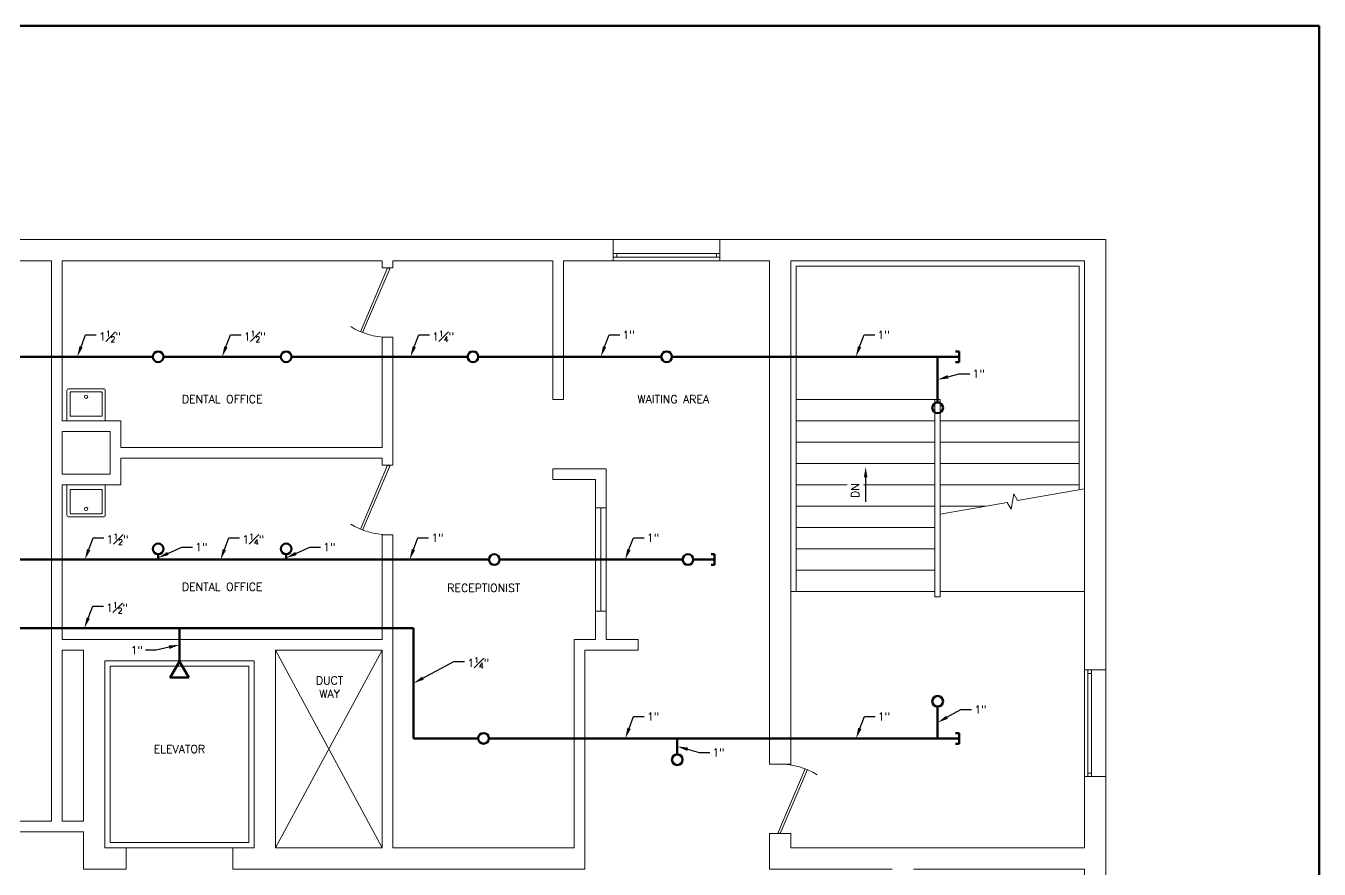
# Model space of a CAD drawing. Header units: inches. Extents: x 24 to 1704, y 24 to 1128.
# Drawn here: x 977 to 1704, y 654 to 1128 of the extents above; entities that cross this region are included whole.
import ezdxf
from ezdxf import colors
from ezdxf.entities.mleader import LeaderData, LeaderLine
from ezdxf.math import Vec2, Vec3

# ---------------------------------------------------------------- set-up
doc = ezdxf.new("R2010")
doc.units = ezdxf.units.IN
doc.header["$LTSCALE"] = 24
doc.header["$MEASUREMENT"] = 0
for name, color, linetype, lineweight in [('Annotations', 4, 'Continuous', 25), ('Arc Thin', 107, 'Continuous', 5), ('Borderline', 5, 'Continuous', 60), ('Objects Thick', 3, 'Continuous', 50)]:
    doc.layers.add(name, color=color, linetype=linetype, lineweight=lineweight)
doc.styles.add('DF Text', font='romans.shx')

# ---------------------------------------------------------------- blocks, each defined once
blk = doc.blocks.new('Sprinkler')
at = {"layer": 'Objects Thick'}
blk.add_circle((0, 0), 3, dxfattribs=at)

msp = doc.modelspace()

# ---------------------------------------------------------------- linework, layer by layer
at = {"layer": 'Arc Thin'}
for p, q in [((1584, 1008), (192, 1008)), ((1307.1, 996), (1307.1, 1008)), ((1367.1, 996), (1367.1, 1008)), ((1584, 633), (1584, 1008)), ((1367.1, 1000), (1307.1, 1000)), ((1367.1, 998), (1307.1, 998)), ((1309.1, 998), (1309.1, 1000)), ((1365.1, 998), (1365.1, 1000)), ((991.15, 996), (891.04, 995.95)), ((991.15, 681), (991.15, 996)), ((1177.18, 996), (997.15, 996)), ((997.15, 906), (997.15, 996)), ((1180.18, 992), (1164.94, 956.1)), ((1166.14, 955.61), (1181.37, 991.49)), ((1177.18, 992), (1177.18, 996)), ((1177.18, 992), (1183.19, 992)), ((1181.37, 991.49), (1180.18, 992)), ((1273.19, 996), (1183.19, 996)), ((1183.19, 992), (1183.19, 996)), ((1273.19, 996), (1273.19, 918)), ((1395, 996), (1279.19, 996)), ((1279.2, 996), (1279.2, 918)), ((1395, 713.01), (1395, 996)), ((1572, 996), (1407, 996)), ((1407, 713.01), (1407, 996)), ((1410, 810), (1410, 993)), ((1569, 993), (1410, 993)), ((1569, 867.25), (1569, 993)), ((1572, 666), (1572, 996)), ((1177.18, 891), (1177.18, 953)), ((1177.18, 953), (1183.18, 953)), ((1183.18, 881), (1183.18, 953)), ((1020.57, 924), (1000.77, 924)), ((999.87, 923.1), (999.87, 906)), ((1001.67, 921.75), (1001.67, 908.7)), ((1019.22, 922.2), (1002.12, 922.2)), ((1019.67, 908.7), (1019.67, 921.75)), ((1021.47, 906), (1021.47, 923.1)), ((1273.19, 918), (1279.2, 918)), ((1491, 918), (1410, 918)), ((1488, 807), (1488, 918)), ((1491, 807), (1491, 918)), ((997.15, 906), (1030.18, 906)), ((1001.67, 908.7), (1019.67, 908.7)), ((1030.18, 891), (1030.18, 906)), ((1488, 906), (1410, 906)), ((1569, 906), (1491, 906)), ((997.16, 900), (1024.18, 900)), ((997.16, 876), (997.16, 900)), ((1024.18, 900), (1024.18, 876)), ((1030.18, 891), (1177.18, 891)), ((1488, 894), (1410, 894)), ((1569, 894), (1491, 894)), ((1030.18, 885), (1177.18, 885)), ((1030.18, 870), (1030.18, 885)), ((1180.18, 881), (1164.94, 845.1)), ((1166.14, 844.61), (1181.37, 880.49)), ((1177.18, 881), (1177.18, 885)), ((1177.18, 881), (1183.18, 881)), ((1181.37, 880.49), (1180.18, 881)), ((1488, 882), (1410, 882)), ((1569, 882), (1491, 882)), ((997.16, 876), (1024.18, 876)), ((1273.18, 879), (1303.17, 879)), ((1273.18, 873), (1273.18, 879)), ((1273.18, 873), (1297.17, 873)), ((1297.17, 873), (1297.17, 783)), ((1303.17, 879), (1303.17, 783)), ((997.16, 870), (1030.17, 870)), ((997.16, 783), (997.16, 870)), ((999.87, 852.9), (999.87, 870)), ((1001.67, 854.25), (1001.67, 867.3)), ((1001.67, 867.3), (1019.67, 867.3)), ((1019.67, 867.3), (1019.67, 854.25)), ((1021.47, 870), (1021.47, 852.9)), ((1488, 870), (1410, 870)), ((1569, 870), (1491, 870)), ((1020.57, 852), (1000.77, 852)), ((1019.22, 853.8), (1002.12, 853.8)), ((1303.17, 857), (1297.17, 857)), ((1300.17, 857), (1300.17, 799)), ((1488, 858), (1410, 858)), ((1516.54, 858), (1491, 858)), ((1488, 846), (1410, 846)), ((1177.16, 783), (1177.16, 842)), ((1177.16, 842), (1183.16, 842)), ((1183.16, 666), (1183.16, 842)), ((1488, 834), (1410, 834)), ((1488, 822), (1410, 822)), ((1488, 810), (1407, 810)), ((1572, 810), (1491, 810)), ((1491, 807), (1488, 807)), ((1297.16, 799), (1303.16, 799)), ((997.16, 783), (1177.16, 783)), ((1285.16, 783), (1297.17, 783)), ((1285.16, 783), (1285.16, 666)), ((1303.17, 783), (1321.16, 783)), ((1321.16, 783), (1321.16, 777)), ((997.16, 777), (1009.16, 777)), ((997.16, 777), (997.16, 681)), ((1009.16, 777), (1009.16, 681)), ((1021.16, 771), (1105.16, 771)), ((1021.16, 771), (1021.16, 666)), ((1105.16, 771), (1105.16, 666)), ((1117.16, 777), (1177.16, 777)), ((1117.16, 777), (1117.16, 666)), ((1117.16, 777), (1177.16, 666)), ((1117.16, 666), (1177.16, 777)), ((1177.16, 666), (1177.16, 777)), ((1291.16, 777), (1321.16, 777)), ((1291.16, 777), (1291.16, 654)), ((1024.16, 768), (1102.16, 768)), ((1024.16, 768), (1024.16, 669)), ((1102.16, 768), (1102.16, 669)), ((1572, 766), (1584, 766)), ((1574, 706), (1574, 766)), ((1574, 764), (1576, 764)), ((1576, 706), (1576, 766)), ((1395, 713.01), (1407, 713.01)), ((1415.03, 710.39), (1399.8, 674.51)), ((1401, 674.01), (1416.24, 709.91)), ((1572, 706), (1584, 706)), ((1574, 708), (1576, 708)), ((941.99, 681), (991.15, 681)), ((997.16, 681), (1009.16, 681)), ((941.99, 675), (1009.14, 675)), ((1009.14, 675), (1009.14, 654)), ((1395, 654), (1395, 674.01)), ((1395, 674.01), (1407, 674.01)), ((1399.8, 674.51), (1401, 674.01)), ((1407, 666), (1407, 674.01)), ((1021.16, 666), (1105.16, 666)), ((1024.16, 669), (1102.16, 669)), ((1033.14, 666), (1033.14, 654)), ((1093.14, 666), (1093.14, 654)), ((1117.16, 666), (1177.16, 666)), ((1183.16, 666), (1285.16, 666)), ((1407, 666), (1423.14, 666)), ((1423.14, 666), (1572, 666)), ((1009.14, 654), (1033.14, 654)), ((1093.14, 654), (1291.16, 654)), ((1395, 654), (1464, 654)), ((1476, 654), (1572, 654)), ((1572, 633), (1572, 654))]:
    msp.add_line(p, q, dxfattribs=at)
at = {"layer": 'Arc Thin', "linetype": 'Continuous'}
msp.add_lwpolyline([(1491, 853.5), (1528.55, 860.12), (1530.74, 856.32), (1532.26, 864.96), (1534.45, 861.16), (1572, 867.78)], dxfattribs=at)
at = {"layer": 'Arc Thin'}
for centre in [(1010.67, 919.5), (1010.67, 856.5)]:
    msp.add_circle(centre, 0.9, dxfattribs=at)
for centre, radius, start, end in [((1180.18, 992), 39, 237.89374, 270), ((1000.77, 923.1), 0.9, 89.99997, 179.9999), ((1020.57, 923.1), 0.9, 0.00009, 90.0001), ((1002.12, 921.75), 0.45, 90.0001, 180.0001), ((1019.22, 921.75), 0.45, 359.99994, 90.0002), ((1000.77, 852.9), 0.9, 180.0001, 270.00003), ((1002.12, 854.25), 0.45, 179.9999, 269.9999), ((1019.22, 854.25), 0.45, 269.9998, 0.00006), ((1020.57, 852.9), 0.9, 269.9999, 359.99991), ((1180.18, 881), 39, 237.89374, 270), ((1401, 674.01), 39, 57.89374, 90)]:
    msp.add_arc(centre, radius, start, end, dxfattribs=at)
at = {"layer": 'Borderline'}
for p, q in [((24, 1128), (1704, 1128)), ((1704, 1128), (1704, 24))]:
    msp.add_line(p, q, dxfattribs=at)
at = {"layer": 'Objects Thick'}
for p, q in [((1048.17, 942), (914.79, 942)), ((1054.17, 942), (1120.17, 942)), ((1126.17, 942), (1225.19, 942)), ((1231.19, 942), (1334.1, 942)), ((1340.1, 942), (1501.5, 942)), ((1489.5, 916.32), (1489.5, 942)), ((1501.5, 945), (1499.5, 945)), ((1501.5, 939), (1499.5, 939)), ((1501.5, 939), (1501.5, 945)), ((1051.17, 831), (1051.17, 828)), ((1123.17, 831), (1123.17, 828)), ((1364.09, 831), (1362.09, 831)), ((1364.09, 825), (1364.09, 831)), ((1237.17, 828), (914.79, 828)), ((1243.17, 828), (1346.09, 828)), ((1352.09, 828), (1364.09, 828)), ((1364.09, 825), (1362.09, 825)), ((1194.78, 789.52), (914.79, 789.52)), ((1063.16, 770.7), (1063.16, 789.52)), ((1194.78, 789.52), (1194.78, 727.5)), ((1489.5, 745.34), (1489.5, 727.5)), ((1231.16, 727.5), (1194.78, 727.5)), ((1237.16, 727.5), (1501.5, 727.5)), ((1343.08, 718.5), (1343.08, 727.5)), ((1501.5, 730.5), (1499.5, 730.5)), ((1501.5, 724.5), (1501.5, 730.5)), ((1501.5, 724.5), (1499.5, 724.5))]:
    msp.add_line(p, q, dxfattribs=at)
msp.add_lwpolyline([(1068.36, 761.7), (1063.16, 770.7), (1057.96, 761.7)], close=True, dxfattribs=at)

# ---------------------------------------------------------------- block references
for p in [(1051.17, 942), (1123.17, 942), (1228.19, 942), (1337.1, 942), (1489.5, 913.32), (1051.17, 834), (1123.17, 834), (1240.17, 828), (1349.09, 828), (1489.5, 748.34), (1234.16, 727.5), (1343.08, 715.5)]:
    msp.add_blockref('Sprinkler', p, dxfattribs=at)

# ---------------------------------------------------------------- texts
at = {"layer": 'Arc Thin', "char_height": 4.5, "attachment_point": 5, "style": 'DF Text'}
for s, insert, width in [('DENTAL OFFICE', (1087.19, 918.19), 8639.3938), ('WAITING AREA', (1340.82, 918.12), 6334.0659), ('DENTAL OFFICE', (1087.17, 812.71), 8639.4171), ('RECEPTIONIST', (1234.29, 812.07), 5183.487), ('DUCT\\PWAY', (1147.57, 756.33), 2879.1839), ('ELEVATOR', (1063.15, 721.5), 3743.1839)]:
    msp.add_mtext(s, dxfattribs=dict(at, insert=insert, width=width))

# ---------------------------------------------------------------- leaders
at = {"layer": 'Annotations'}
ml = msp.add_multileader_mtext('Standard', dxfattribs=at)
ml.set_content('\\A1;1{\\H0.7x;\\S1#2;}"', color=256, style='DF Text')
ml.set_leader_properties()
ml.build(insert=Vec2(0, 0))
ml.multileader.update_dxf_attribs({"dogleg_length": 0.125, "arrow_head_size": 6, "scale": 48})
ctx = ml.context
ctx.base_point, ctx.scale, ctx.char_height, ctx.arrow_head_size, ctx.landing_gap_size, ctx.plane_origin = Vec3(1016.36, 954.27), 48, 4.5, 6, 1.5, Vec3(1005.69, 942)
notes = []
notes.append((ctx, [(0, (1, 1, 0), (1010.36, 954.27), (1, 0), 6, [(0, [(1005.69, 942)], 0, [])])]))
ctx.mtext.insert, ctx.mtext.flow_direction = Vec3(1017.86, 956.52), 5
ml = msp.add_multileader_mtext('Standard', dxfattribs=at)
ml.set_content('\\A1;1{\\H0.7x;\\S1#2;}"', color=256, style='DF Text')
ml.set_leader_properties()
ml.build(insert=Vec2(0, 0))
ml.multileader.update_dxf_attribs({"dogleg_length": 0.125, "arrow_head_size": 6, "scale": 48})
ctx = ml.context
ctx.base_point, ctx.scale, ctx.char_height, ctx.arrow_head_size, ctx.landing_gap_size, ctx.plane_origin = Vec3(1097.84, 954.27), 48, 4.5, 6, 1.5, Vec3(1087.17, 942)
notes.append((ctx, [(0, (1, 1, 0), (1091.84, 954.27), (1, 0), 6, [(0, [(1087.17, 942)], 0, [])])]))
ctx.mtext.insert, ctx.mtext.flow_direction = Vec3(1099.34, 956.52), 5
ml = msp.add_multileader_mtext('Standard', dxfattribs=at)
ml.set_content('\\A1;1{\\H0.7x;\\S1#4;}"', color=256, style='DF Text')
ml.set_leader_properties()
ml.build(insert=Vec2(0, 0))
ml.multileader.update_dxf_attribs({"dogleg_length": 0.125, "arrow_head_size": 6, "scale": 48})
ctx = ml.context
ctx.base_point, ctx.scale, ctx.char_height, ctx.arrow_head_size, ctx.landing_gap_size, ctx.plane_origin = Vec3(1203.74, 954.27), 48, 4.5, 6, 1.5, Vec3(1193.07, 942)
notes.append((ctx, [(0, (1, 1, 0), (1197.74, 954.27), (1, 0), 6, [(0, [(1193.07, 942)], 0, [])])]))
ctx.mtext.insert, ctx.mtext.flow_direction = Vec3(1205.24, 956.52), 5
ml = msp.add_multileader_mtext('Standard', dxfattribs=at)
ml.set_content('\\A1;1"', color=256, style='DF Text')
ml.set_leader_properties()
ml.build(insert=Vec2(0, 0))
ml.multileader.update_dxf_attribs({"dogleg_length": 0.125, "arrow_head_size": 6, "scale": 48})
ctx = ml.context
ctx.base_point, ctx.scale, ctx.char_height, ctx.arrow_head_size, ctx.landing_gap_size, ctx.plane_origin = Vec3(1310.73, 954.27), 48, 4.5, 6, 1.5, Vec3(1300.07, 942)
notes.append((ctx, [(0, (1, 1, 0), (1304.73, 954.27), (1, 0), 6, [(0, [(1300.07, 942)], 0, [])])]))
ctx.mtext.insert, ctx.mtext.flow_direction = Vec3(1312.23, 956.52), 5
ml = msp.add_multileader_mtext('Standard', dxfattribs=at)
ml.set_content('\\A1;1"', color=256, style='DF Text')
ml.set_leader_properties()
ml.build(insert=Vec2(0, 0))
ml.multileader.update_dxf_attribs({"dogleg_length": 0.125, "arrow_head_size": 6, "scale": 48})
ctx = ml.context
ctx.base_point, ctx.scale, ctx.char_height, ctx.arrow_head_size, ctx.landing_gap_size, ctx.plane_origin = Vec3(1454.13, 954.27), 48, 4.5, 6, 1.5, Vec3(1443.47, 942)
notes.append((ctx, [(0, (1, 1, 0), (1448.13, 954.27), (1, 0), 6, [(0, [(1443.47, 942)], 0, [])])]))
ctx.mtext.insert, ctx.mtext.flow_direction = Vec3(1455.63, 956.52), 5
ml = msp.add_multileader_mtext('Standard', dxfattribs=at)
ml.set_content('\\A1;1"', color=256, style='DF Text')
ml.set_leader_properties()
ml.build(insert=Vec2(0, 0))
ml.multileader.update_dxf_attribs({"dogleg_length": 0.125, "arrow_head_size": 6, "scale": 48})
ctx = ml.context
ctx.base_point, ctx.scale, ctx.char_height, ctx.arrow_head_size, ctx.landing_gap_size, ctx.plane_origin = Vec3(1507.62, 932.49), 48, 4.5, 6, 1.5, Vec3(1489.5, 929.16)
notes.append((ctx, [(0, (1, 1, 0), (1501.62, 932.49), (1, 0), 6, [(0, [(1489.5, 929.16)], 0, [])])]))
ctx.mtext.insert, ctx.mtext.flow_direction = Vec3(1509.12, 934.74), 5
ml = msp.add_multileader_mtext('Standard', dxfattribs=at)
ml.set_content('\\A1;1{\\H0.7x;\\S1#2;}"', color=256, style='DF Text')
ml.set_leader_properties()
ml.build(insert=Vec2(0, 0))
ml.multileader.update_dxf_attribs({"dogleg_length": 0.125, "arrow_head_size": 6, "scale": 48})
ctx = ml.context
ctx.base_point, ctx.scale, ctx.char_height, ctx.arrow_head_size, ctx.landing_gap_size, ctx.plane_origin = Vec3(1020.66, 840.27), 48, 4.5, 6, 1.5, Vec3(1010, 828)
notes.append((ctx, [(0, (1, 1, 0), (1014.66, 840.27), (1, 0), 6, [(0, [(1010, 828)], 0, [])])]))
ctx.mtext.insert, ctx.mtext.flow_direction = Vec3(1022.16, 842.52), 5
ml = msp.add_multileader_mtext('Standard', dxfattribs=at)
ml.set_content('1"', color=256, style='DF Text')
ml.set_leader_properties()
ml.build(insert=Vec2(0, 0))
ml.multileader.update_dxf_attribs({"dogleg_length": 0.125, "arrow_head_size": 6, "scale": 48})
ctx = ml.context
ctx.base_point, ctx.scale, ctx.char_height, ctx.arrow_head_size, ctx.landing_gap_size, ctx.plane_origin = Vec3(1070.47, 834.99), 48, 4.5, 6, 1.5, Vec3(1051.17, 829.5)
notes.append((ctx, [(0, (1, 1, 0), (1064.47, 834.99), (1, 0), 6, [(0, [(1051.17, 828.96)], 0, [])])]))
ctx.mtext.insert, ctx.mtext.flow_direction = Vec3(1071.97, 837.24), 5
ml = msp.add_multileader_mtext('Standard', dxfattribs=at)
ml.set_content('\\A1;1{\\H0.7x;\\S1#4;}"', color=256, style='DF Text')
ml.set_leader_properties()
ml.build(insert=Vec2(0, 0))
ml.multileader.update_dxf_attribs({"dogleg_length": 0.125, "arrow_head_size": 6, "scale": 48})
ctx = ml.context
ctx.base_point, ctx.scale, ctx.char_height, ctx.arrow_head_size, ctx.landing_gap_size, ctx.plane_origin = Vec3(1096.96, 840.27), 48, 4.5, 6, 1.5, Vec3(1086.29, 828)
notes.append((ctx, [(0, (1, 1, 0), (1090.96, 840.27), (1, 0), 6, [(0, [(1086.29, 828)], 0, [])])]))
ctx.mtext.insert, ctx.mtext.flow_direction = Vec3(1098.46, 842.52), 5
ml = msp.add_multileader_mtext('Standard', dxfattribs=at)
ml.set_content('1"', color=256, style='DF Text')
ml.set_leader_properties()
ml.build(insert=Vec2(0, 0))
ml.multileader.update_dxf_attribs({"dogleg_length": 0.125, "arrow_head_size": 6, "scale": 48})
ctx = ml.context
ctx.base_point, ctx.scale, ctx.char_height, ctx.arrow_head_size, ctx.landing_gap_size, ctx.plane_origin = Vec3(1142.47, 834.99), 48, 4.5, 6, 1.5, Vec3(1123.17, 829.5)
notes.append((ctx, [(0, (1, 1, 0), (1136.47, 834.99), (1, 0), 6, [(0, [(1123.17, 828.91)], 0, [])])]))
ctx.mtext.insert, ctx.mtext.flow_direction = Vec3(1143.97, 837.24), 5
ml = msp.add_multileader_mtext('Standard', dxfattribs=at)
ml.set_content('\\A1;1"', color=256, style='DF Text')
ml.set_leader_properties()
ml.build(insert=Vec2(0, 0))
ml.multileader.update_dxf_attribs({"dogleg_length": 0.125, "arrow_head_size": 6, "scale": 48})
ctx = ml.context
ctx.base_point, ctx.scale, ctx.char_height, ctx.arrow_head_size, ctx.landing_gap_size, ctx.plane_origin = Vec3(1203.27, 840.27), 48, 4.5, 6, 1.5, Vec3(1192.6, 828)
notes.append((ctx, [(0, (1, 1, 0), (1197.27, 840.27), (1, 0), 6, [(0, [(1192.6, 828)], 0, [])])]))
ctx.mtext.insert, ctx.mtext.flow_direction = Vec3(1204.77, 842.52), 5
ml = msp.add_multileader_mtext('Standard', dxfattribs=at)
ml.set_content('\\A1;1"', color=256, style='DF Text')
ml.set_leader_properties()
ml.build(insert=Vec2(0, 0))
ml.multileader.update_dxf_attribs({"dogleg_length": 0.125, "arrow_head_size": 6, "scale": 48})
ctx = ml.context
ctx.base_point, ctx.scale, ctx.char_height, ctx.arrow_head_size, ctx.landing_gap_size, ctx.plane_origin = Vec3(1324.46, 840.27), 48, 4.5, 6, 1.5, Vec3(1313.79, 828)
notes.append((ctx, [(0, (1, 1, 0), (1318.46, 840.27), (1, 0), 6, [(0, [(1313.79, 828)], 0, [])])]))
ctx.mtext.insert, ctx.mtext.flow_direction = Vec3(1325.96, 842.52), 5
ml = msp.add_multileader_mtext('Standard', dxfattribs=at)
ml.set_content('\\A1;1{\\H0.7x;\\S1#2;}"', color=256, style='DF Text')
ml.set_leader_properties()
ml.build(insert=Vec2(0, 0))
ml.multileader.update_dxf_attribs({"dogleg_length": 0.125, "arrow_head_size": 6, "scale": 48})
ctx = ml.context
ctx.base_point, ctx.scale, ctx.char_height, ctx.arrow_head_size, ctx.landing_gap_size, ctx.plane_origin = Vec3(1020.4, 801.79), 48, 4.5, 6, 1.5, Vec3(1009.73, 789.52)
notes.append((ctx, [(0, (1, 1, 0), (1014.4, 801.79), (1, 0), 6, [(0, [(1009.73, 789.52)], 0, [])])]))
ctx.mtext.insert, ctx.mtext.flow_direction = Vec3(1021.9, 804.04), 5
ml = msp.add_multileader_mtext('Standard', dxfattribs=at)
ml.set_content('1"', color=256, style='DF Text')
ml.set_leader_properties()
ml.build(insert=Vec2(0, 0))
ml.multileader.update_dxf_attribs({"dogleg_length": 0.125, "arrow_head_size": 6, "scale": 48})
ctx = ml.context
ctx.base_point, ctx.scale, ctx.char_height, ctx.arrow_head_size, ctx.landing_gap_size, ctx.plane_origin = Vec3(1035.55, 776.99), 48, 4.5, 6, 1.5, Vec3(1063.16, 781.43)
ctx.text_align_type = 2
notes.append((ctx, [(0, (1, 1, 0), (1050.12, 776.99), (-1, 0), 6, [(0, [(1063.16, 780.11)], 0, [])])]))
ctx.mtext.insert, ctx.mtext.alignment, ctx.mtext.flow_direction = Vec3(1042.62, 779.24), 3, 5
ml = msp.add_multileader_mtext('Standard', dxfattribs=at)
ml.set_content('\\A1;1{\\H0.7x;\\S1#4;}"', color=256, style='DF Text')
ml.set_leader_properties()
ml.build(insert=Vec2(0, 0))
ml.multileader.update_dxf_attribs({"dogleg_length": 0.125, "arrow_head_size": 6, "scale": 48})
ctx = ml.context
ctx.base_point, ctx.scale, ctx.char_height, ctx.arrow_head_size, ctx.landing_gap_size, ctx.plane_origin = Vec3(1223.5, 770.78), 48, 4.5, 6, 1.5, Vec3(1194.78, 758.51)
notes.append((ctx, [(0, (1, 1, 0), (1217.5, 770.78), (1, 0), 6, [(0, [(1194.78, 758.51)], 0, [])])]))
ctx.mtext.insert, ctx.mtext.flow_direction = Vec3(1225, 773.03), 5
ml = msp.add_multileader_mtext('Standard', dxfattribs=at)
ml.set_content('\\A1;1"', color=256, style='DF Text')
ml.set_leader_properties()
ml.build(insert=Vec2(0, 0))
ml.multileader.update_dxf_attribs({"dogleg_length": 0.125, "arrow_head_size": 6, "scale": 48})
ctx = ml.context
ctx.base_point, ctx.scale, ctx.char_height, ctx.arrow_head_size, ctx.landing_gap_size, ctx.plane_origin = Vec3(1324.52, 739.77), 48, 4.5, 6, 1.5, Vec3(1313.85, 727.5)
notes.append((ctx, [(0, (1, 1, 0), (1318.52, 739.77), (1, 0), 6, [(0, [(1313.85, 727.5)], 0, [])])]))
ctx.mtext.insert, ctx.mtext.flow_direction = Vec3(1326.02, 742.02), 5
ml = msp.add_multileader_mtext('Standard', dxfattribs=at)
ml.set_content('\\A1;1"', color=256, style='DF Text')
ml.set_leader_properties()
ml.build(insert=Vec2(0, 0))
ml.multileader.update_dxf_attribs({"dogleg_length": 0.125, "arrow_head_size": 6, "scale": 48})
ctx = ml.context
ctx.base_point, ctx.scale, ctx.char_height, ctx.arrow_head_size, ctx.landing_gap_size, ctx.plane_origin = Vec3(1454.29, 739.77), 48, 4.5, 6, 1.5, Vec3(1443.62, 727.5)
notes.append((ctx, [(0, (1, 1, 0), (1448.29, 739.77), (1, 0), 6, [(0, [(1443.62, 727.5)], 0, [])])]))
ctx.mtext.insert, ctx.mtext.flow_direction = Vec3(1455.79, 742.02), 5
ml = msp.add_multileader_mtext('Standard', dxfattribs=at)
ml.set_content('\\A1;1"', color=256, style='DF Text')
ml.set_leader_properties()
ml.build(insert=Vec2(0, 0))
ml.multileader.update_dxf_attribs({"dogleg_length": 0.125, "arrow_head_size": 6, "scale": 48})
ctx = ml.context
ctx.base_point, ctx.scale, ctx.char_height, ctx.arrow_head_size, ctx.landing_gap_size, ctx.plane_origin = Vec3(1508.58, 743.68), 48, 4.5, 6, 1.5, Vec3(1489.5, 736.42)
notes.append((ctx, [(0, (1, 1, 0), (1502.58, 743.68), (1, 0), 6, [(0, [(1489.5, 736.42)], 0, [])])]))
ctx.mtext.insert, ctx.mtext.flow_direction = Vec3(1510.08, 745.93), 5
ml = msp.add_multileader_mtext('Standard', dxfattribs=at)
ml.set_content('1"', color=256, style='DF Text')
ml.set_leader_properties()
ml.build(insert=Vec2(0, 0))
ml.multileader.update_dxf_attribs({"dogleg_length": 0.125, "arrow_head_size": 6, "scale": 48})
ctx = ml.context
ctx.base_point, ctx.scale, ctx.char_height, ctx.arrow_head_size, ctx.landing_gap_size, ctx.plane_origin = Vec3(1361.31, 719.57), 48, 4.5, 6, 1.5, Vec3(1343.08, 723)
notes.append((ctx, [(0, (1, 1, 0), (1355.31, 719.57), (1, 0), 6, [(0, [(1343.08, 723)], 0, [])])]))
ctx.mtext.insert, ctx.mtext.flow_direction = Vec3(1362.81, 721.82), 5
for ctx, leaders in notes:
    for number, flags, end, landing, length, lines in leaders:
        leader = LeaderData()
        leader.index, (leader.has_last_leader_line, leader.has_dogleg_vector, leader.attachment_direction) = number, flags
        leader.last_leader_point, leader.dogleg_vector, leader.dogleg_length = Vec3(end), Vec3(landing), length
        for number, points, colour, breaks in lines:
            line = LeaderLine()
            line.index, line.vertices, line.color, line.breaks = number, Vec3.list(points), colors.encode_raw_color(colour), breaks
            leader.lines.append(line)
        ctx.leaders.append(leader)

# ---------------------------------------------------------------- next in the draw order: texts
at = {"layer": 'Arc Thin', "insert": (1443.13, 866.75), "char_height": 4.5, "width": 10.6722, "attachment_point": 5, "rotation": 90, "style": 'DF Text', "bg_fill": 3, "box_fill_scale": 1.5, "bg_fill_color": 256, "bg_fill_transparency": 0}
msp.add_mtext('DN', dxfattribs=at)

# ---------------------------------------------------------------- next in the draw order: linework, layer by layer
at = {"layer": 'Arc Thin', "linetype": 'ByBlock', "lineweight": -2}
msp.add_lwpolyline([(1449, 874.15), (1449, 860.51)], dxfattribs=at)
at = {"layer": 'Arc Thin'}
msp.add_solid([(1448, 874.15), (1449, 880.15), (1450, 874.15)], dxfattribs=at)

doc.saveas('drawing.dxf')
